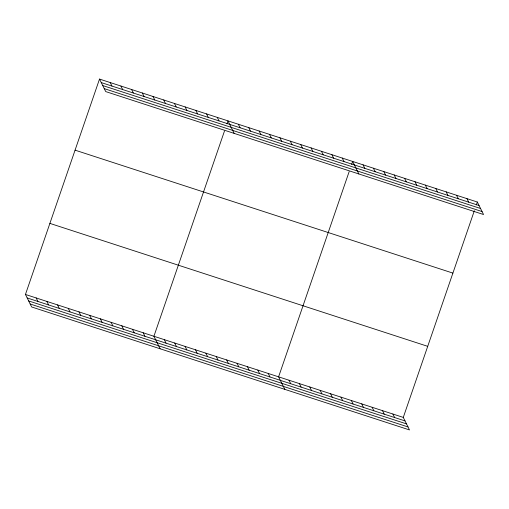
<?xml version="1.0" encoding="UTF-8"?>
<svg xmlns="http://www.w3.org/2000/svg" width="509" height="509" viewBox="0 0 509 509"><rect width="100%" height="100%" fill="white"/><g stroke="black" fill="none" stroke-linecap="round" stroke-linejoin="round"><path stroke-width="0.76" d="M474.343 210.732L403.281 417.412L409.49 429.927L31.66 306.972L25.45 294.463L99.51 79.073L477.34 202.028L483.55 214.537L105.719 91.588L99.51 79.073M224.475 131.036L153.915 336.264L160.125 348.78M226.969 123.782L227.968 120.881L234.178 133.39M349.161 171.609L278.595 376.838L284.811 389.353M351.655 164.356L352.654 161.455L358.864 173.963M476.341 204.93L477.34 202.028M101.246 82.579L479.077 205.528M102.723 85.55L480.553 208.499M104.243 88.617L482.074 211.566M75.065 150.155L452.902 273.104M49.888 223.387L427.719 346.336M25.45 294.463L403.281 417.412M27.187 297.962L405.024 420.918M28.663 300.94L406.5 423.889M30.184 304L408.021 426.949M466.95 198.644L468.687 202.149M456.56 195.265L458.297 198.764M446.17 191.88L447.907 195.386M435.78 188.502L437.517 192.008M425.384 185.123L427.127 188.623M414.994 181.738L416.737 185.244M404.604 178.36L406.347 181.859M394.214 174.975L395.957 178.481M383.824 171.597L385.561 175.096M373.434 168.212L375.171 171.718M363.044 164.833L364.781 168.339M342.264 158.07L344.001 161.576M331.874 154.691L333.611 158.191M321.484 151.307L323.221 154.812M311.094 147.928L312.831 151.434M300.704 144.55L302.441 148.049M290.315 141.165L292.051 144.671M279.925 137.786L281.662 141.286M269.528 134.401L271.272 137.907M259.138 131.023L260.882 134.522M392.891 414.033L394.634 417.533M248.748 127.638L250.492 131.144M382.501 410.648L384.238 414.154M238.358 124.26L240.102 127.765M372.111 407.27L373.848 410.769M361.721 403.885L363.458 407.391M217.267 117.394L219.004 120.9M351.331 400.507L353.068 404.012M206.559 113.914L208.296 117.414M340.941 397.128L342.678 400.628M195.857 110.428L197.594 113.933M330.551 393.743L332.288 397.249M185.149 106.947L186.886 110.447M320.161 390.365L321.898 393.864M174.441 103.461L176.184 106.966M309.771 386.98L311.508 390.486M163.739 99.974L165.476 103.48M299.381 383.601L301.118 387.107M153.031 96.494L154.774 99.993M288.991 380.223L290.728 383.722M142.329 93.007L144.066 96.513M131.621 89.527L133.358 93.026M268.205 373.46L269.948 376.959M120.919 86.04L122.656 89.546M257.815 370.075L259.558 373.581M110.211 82.56L111.948 86.059M247.425 366.696L249.168 370.196M237.035 363.311L238.772 366.817M226.645 359.933L228.382 363.439M216.255 356.554L217.992 360.054M205.865 353.17L207.602 356.675M195.475 349.791L197.212 353.291M185.085 346.406L186.822 349.912M174.695 343.028L176.432 346.527M164.305 339.649L166.042 343.149M143.207 332.784L144.944 336.284M132.505 329.298L134.242 332.803M121.797 325.817L123.534 329.317M111.089 322.331L112.833 325.836M100.388 318.844L102.124 322.35M89.679 315.364L91.423 318.869M78.978 311.877L80.715 315.383M68.27 308.397L70.013 311.896M57.568 304.91L59.305 308.416M46.86 301.43L48.597 304.929M36.158 297.943L37.895 301.449"/></g></svg>
